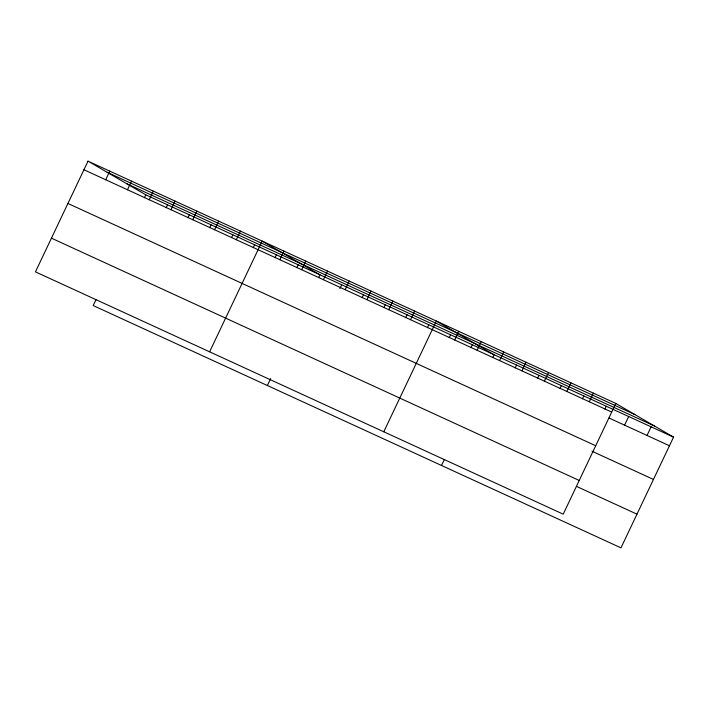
<?xml version="1.0" encoding="UTF-8"?>
<svg xmlns="http://www.w3.org/2000/svg" width="709" height="709" viewBox="0 0 709 709"><rect width="100%" height="100%" fill="white"/><g stroke="black" fill="none" stroke-linecap="round" stroke-linejoin="round"><path stroke-width="1.06" d="M88.022 161.147L35.45 271.866L563.221 514.167L615.802 403.439L88.022 161.147L145.779 194.833L673.55 437.134L620.978 547.853L93.198 305.561L96.025 299.615M105.703 179.758L109.798 171.135M127.469 189.755L131.564 181.132M144.414 197.714L145.779 194.833M149.244 199.752L153.339 191.129M166.181 207.702L167.546 204.83M171.011 209.74L175.105 201.126M187.956 217.698L189.321 214.827M192.786 219.737L196.88 211.114M209.722 227.695L211.087 224.824M214.552 229.734L218.647 221.111M231.497 237.692L232.862 234.812M236.327 239.731L240.422 231.107M253.264 247.68L254.628 244.809M209.616 351.824L262.188 241.104L319.945 274.791L318.58 277.671M275.039 257.677L276.404 254.806M279.869 259.716L283.963 251.092M296.805 267.674L298.17 264.803M301.635 269.712L305.73 261.089M267.364 385.519L270.661 378.579M323.41 279.709L327.505 271.086M339.895 288.616L341.711 284.788M345.177 289.697L349.271 281.083M362.122 297.656L363.487 294.784M366.952 299.694L371.046 291.071M383.888 307.653L385.253 304.781M388.718 309.691L392.813 301.068M405.663 317.65L407.028 314.769M410.493 319.688L414.588 311.065M427.43 327.638L428.794 324.766M383.782 431.781L436.354 321.062L494.111 354.748L492.746 357.628M449.205 337.635L450.569 334.763M454.691 339.974L458.785 331.36M470.971 347.632L472.336 344.76M477.122 350.273L481.216 341.649M441.53 465.476L444.357 459.529M499.553 360.571L503.647 351.948M515.177 367.927L516.533 365.046M521.984 370.869L526.078 362.246M537.599 378.225L538.964 375.345M544.415 381.167L548.509 372.544M560.03 388.514L561.395 385.643M566.846 391.465L570.94 382.842M582.461 398.812L583.826 395.941M589.276 401.764L593.371 393.141M604.892 409.111L606.257 406.239M624.594 425.161L628.688 416.537M647.025 435.459L651.119 426.836M107.086 172.26L634.856 414.561M126.716 183.72L654.496 426.012M83.937 169.761L611.707 412.062M608.996 417.991L669.456 445.757M67.931 203.456L595.711 445.757M592.015 451.243L653.459 479.444M51.447 238.171L579.226 480.472M576.506 486.401L636.974 514.167M615.802 403.439L673.55 437.134"/></g></svg>
